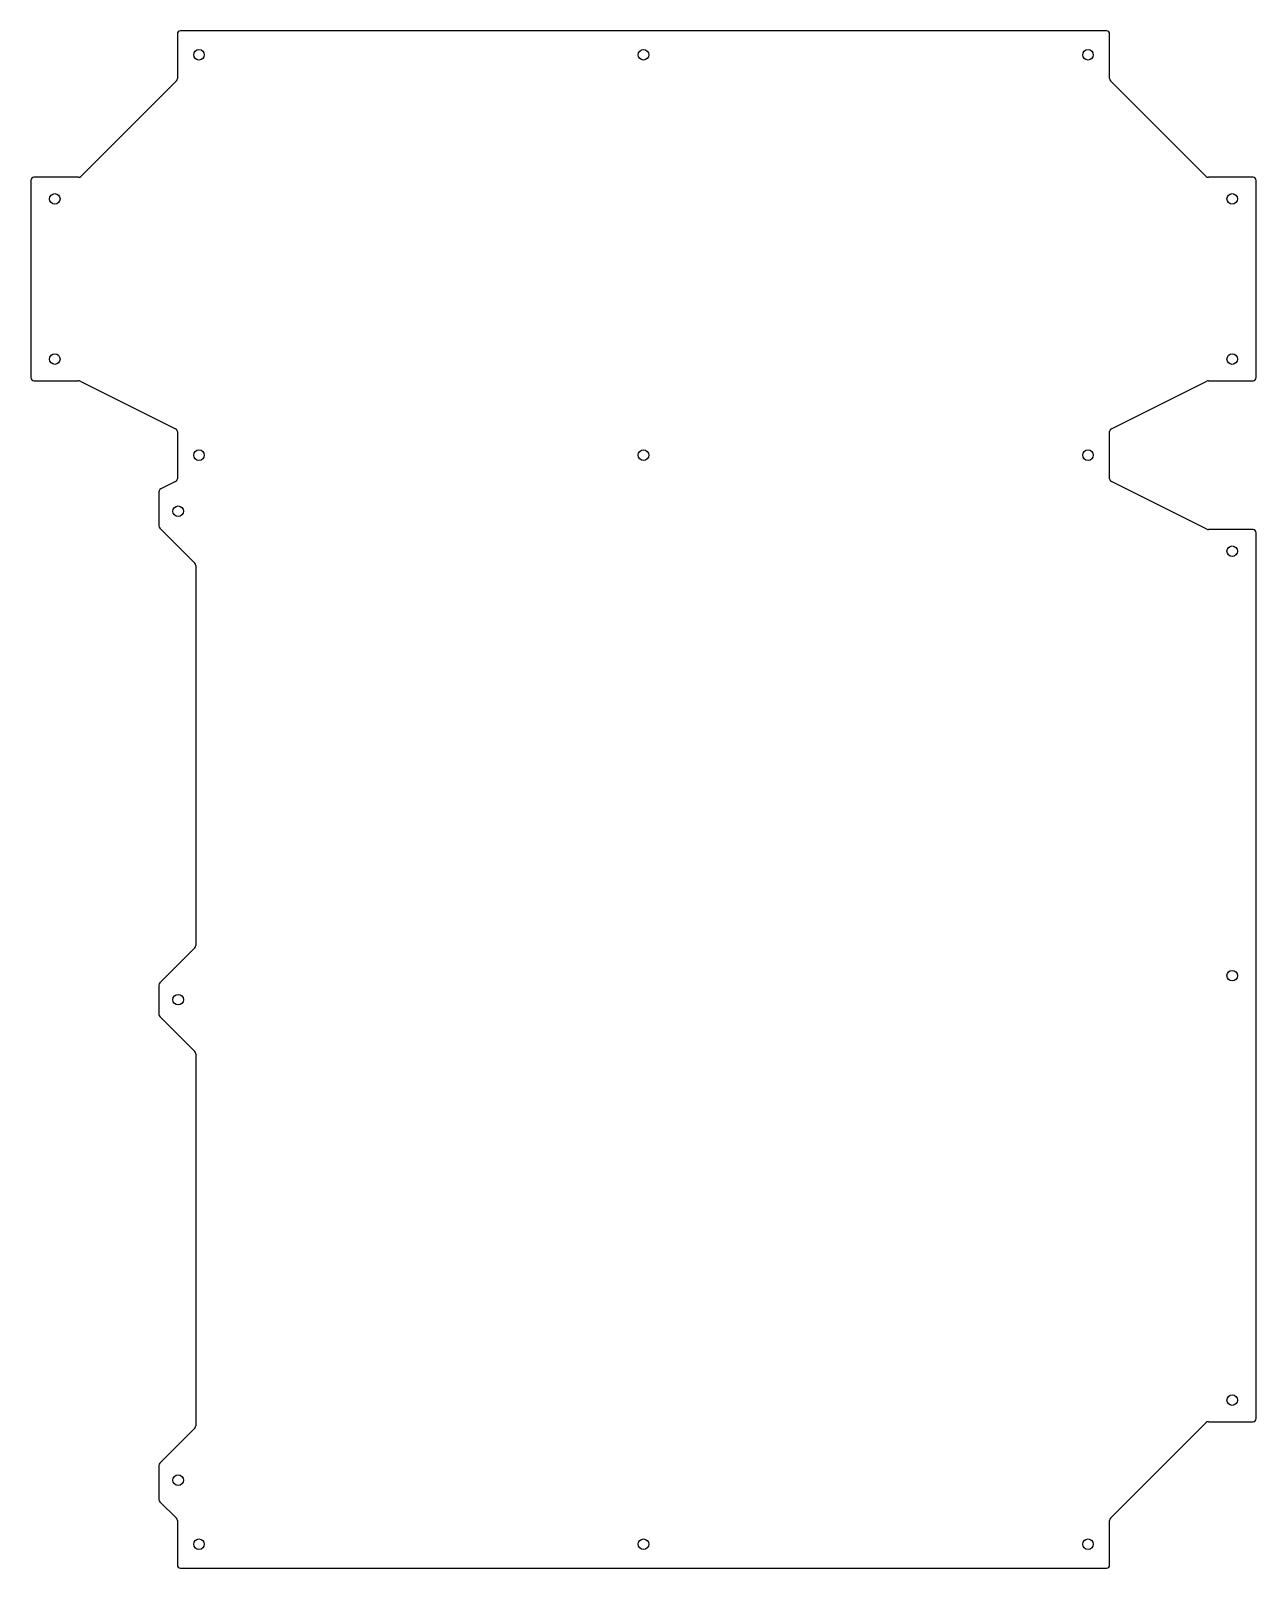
# Model space of a CAD drawing. Header units: millimetres. Extents: x -382 to 382, y -480 to 480.
import ezdxf

# ---------------------------------------------------------------- set-up
doc = ezdxf.new("R2010")
doc.units = ezdxf.units.MM
doc.layers.add('CUTOUTS', color=1, linetype='CONTINUOUS')
doc.layers.add('PERIMETER', color=5, linetype='CONTINUOUS')

msp = doc.modelspace()

# ---------------------------------------------------------------- linework, layer by layer
at = {"layer": 'CUTOUTS'}
for centre in [(-277.5, 465), (0, 465), (277.5, 465), (-367.5, 375), (367.5, 375), (-367.5, 275), (367.5, 275), (-277.5, 215), (0, 215), (277.5, 215), (-290.5, 180), (367.5, 155), (367.5, -110), (-290.5, -125), (367.5, -375), (-290.5, -425), (-277.5, -465), (0, -465), (277.5, -465)]:
    msp.add_circle(centre, 3.3, dxfattribs=at)
at = {"layer": 'PERIMETER'}
for p, q in [((289, 480), (-289, 480)), ((-291, 478), (-291, 450.21)), ((291, 450.21), (291, 478)), ((-291.59, 448.79), (-351.29, 389.09)), ((351.29, 389.09), (291.59, 448.79)), ((-382.5, 386.5), (-382.5, 263.5)), ((-352.71, 388.5), (-380.5, 388.5)), ((380.5, 388.5), (352.71, 388.5)), ((382.5, 263.5), (382.5, 386.5)), ((-380.5, 261.5), (-352.62, 261.5)), ((-351.72, 261.29), (-292.11, 231.48)), ((292.11, 231.48), (351.72, 261.29)), ((352.62, 261.5), (380.5, 261.5)), ((-291, 229.69), (-291, 200.31)), ((291, 200.31), (291, 229.69)), ((-302.5, 192.09), (-302.5, 170.83)), ((-292.11, 198.52), (-301.39, 193.88)), ((351.72, 168.71), (292.11, 198.52)), ((-301.91, 169.41), (-280.09, 147.59)), ((380.5, 168.5), (352.62, 168.5)), ((382.5, -386.5), (382.5, 166.5)), ((-279.5, 146.17), (-279.5, -91.17)), ((-280.09, -92.59), (-301.91, -114.41)), ((-302.5, -115.83), (-302.5, -134.17)), ((-301.91, -135.59), (-280.09, -157.41)), ((-279.5, -158.83), (-279.5, -391.17)), ((-280.09, -392.59), (-301.91, -414.41)), ((291.59, -448.79), (351.29, -389.09)), ((352.71, -388.5), (380.5, -388.5)), ((-302.5, -415.83), (-302.5, -437.05)), ((-301.91, -438.46), (-291.59, -448.79)), ((-291, -450.21), (-291, -478)), ((291, -478), (291, -450.21)), ((-289, -480), (289, -480))]:
    msp.add_line(p, q, dxfattribs=at)
for centre, start, end in [((289, 478), 0, 90), ((-289, 478), 90, 180), ((-293, 450.21), -45, 0), ((293, 450.21), 180, 225), ((-380.5, 386.5), 90, 180), ((-352.71, 390.5), 270, 315), ((352.71, 390.5), 225, 270), ((380.5, 386.5), 0, 90), ((-380.5, 263.5), 180, 270), ((-352.62, 259.5), 63.43495, 90), ((352.62, 259.5), 90, 116.56505), ((380.5, 263.5), 270, 360), ((-293, 229.69), 0, 63.43495), ((293, 229.69), 116.56505, 180), ((-300.5, 192.09), 116.56505, 180), ((-293, 200.31), -63.43495, 0), ((293, 200.31), 180, 243.43495), ((-300.5, 170.83), 180, 225), ((352.62, 170.5), 243.43495, 270), ((380.5, 166.5), 0, 90), ((-281.5, 146.17), 0, 45), ((-281.5, -91.17), -45, 0), ((-300.5, -115.83), 135, 180), ((-300.5, -134.17), 180, 225), ((-281.5, -158.83), 0, 45), ((-281.5, -391.17), -45, 0), ((352.71, -390.5), 90, 135), ((380.5, -386.5), 270, 360), ((-300.5, -415.83), 135, 180), ((-300.5, -437.05), 180, 225), ((-293, -450.21), 0, 45), ((293, -450.21), 135, 180), ((-289, -478), 180, 270), ((289, -478), -90, 0)]:
    msp.add_arc(centre, 2, start, end, dxfattribs=at)

doc.saveas('drawing.dxf')
